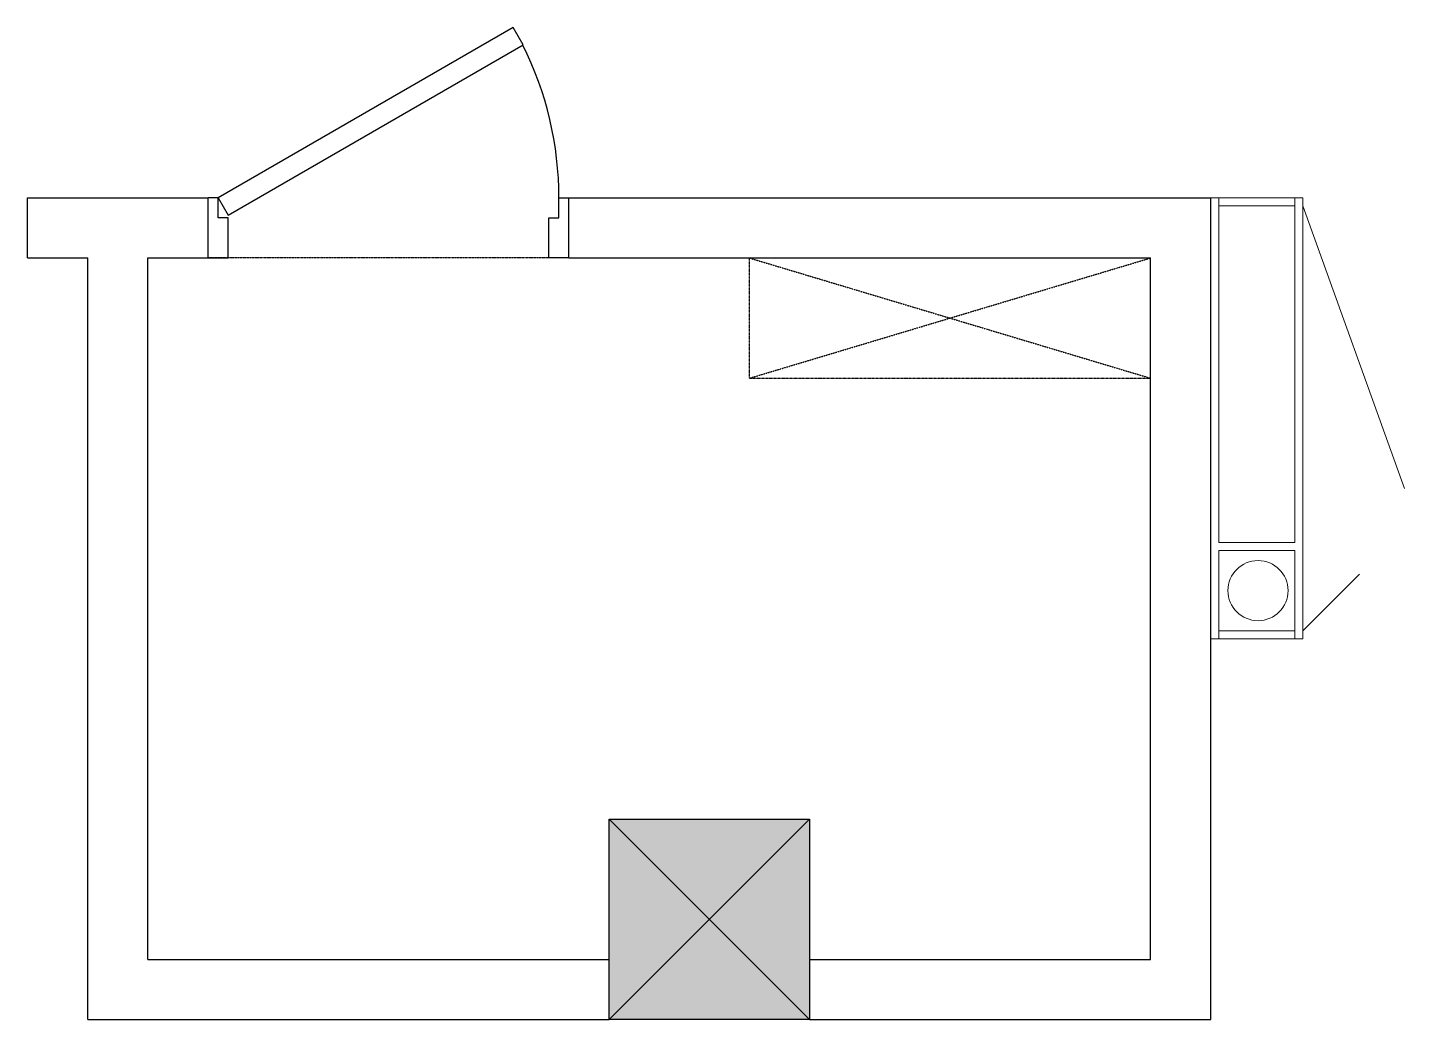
# Model space of a CAD drawing. Header units: millimetres. Extents: x 5170 to 8604, y 10 to 2485.
import ezdxf

# ---------------------------------------------------------------- set-up
doc = ezdxf.new("R2010")
doc.units = ezdxf.units.MM
doc.header["$MEASUREMENT"] = 0
doc.linetypes.add('2568-A-01-G-pln99$0$HIDDEN', pattern=[0.375, 0.25, -0.125])
doc.linetypes.add('2568-A-01-G-pln99$0$HIDDEN2', pattern=[0.1875, 0.125, -0.0625])
doc.layers.get('Defpoints').update_dxf_attribs({"color": 190})
for name, color, linetype in [('2568-A-01-G-Brg099$0$G-B-COLUMN', 60, 'Continuous'), ('2568-A-01-G-Brg099$0$G-B-COLUMN HATCH', 250, 'Continuous'), ('2568-A-01-G-pln99$0$G-G-HIDDEN', 40, '2568-A-01-G-pln99$0$HIDDEN'), ('2568-A-01-G-pln99$0$G-P-DOOR', 1, 'Continuous'), ('2568-A-01-G-pln99$0$G-P-PARTITION 150', 91, 'Continuous'), ('2568-A-01-G-pln99$0$G-P-SHAFT ELECTRICAL LINE', 140, '2568-A-01-G-pln99$0$HIDDEN2')]:
    doc.layers.add(name, color=color, linetype=linetype)
doc.layers.add('2568-A-01-G-pln99$0$MF-F1-FHC', color=6, linetype='Continuous', lineweight=0)

# ---------------------------------------------------------------- blocks, each defined once
blk = doc.blocks.new('2568-A-01-G-Brg099$0$C2')
at = {"layer": '2568-A-01-G-Brg099$0$G-B-COLUMN HATCH', "ltscale": 1000}
blk.add_hatch(color=256, dxfattribs=at).paths.add_polyline_path([(250, -500), (250, 0), (-250, 0), (-250, -500)])
at = {"layer": '2568-A-01-G-Brg099$0$G-B-COLUMN'}
blk.add_lwpolyline([(-250, 0), (250, 0), (250, -500), (-250, -500)], close=True, dxfattribs=at)
at = {"layer": 'Defpoints'}
for p, q in [((-250, -500), (250, 0)), ((-250, 0), (250, -500))]:
    blk.add_line(p, q, dxfattribs=at)
blk = doc.blocks.new('2568-A-01-G-pln99$0$F-P-FHC')
for p, q in [((20, 230), (161.4, 371.4)), ((0, 0), (0, 230)), ((0, 230), (1100, 230)), ((0, 210), (220, 210)), ((20, 20), (20, 210)), ((220, 20), (220, 210)), ((240, 210), (1100, 210)), ((240, 20), (240, 210)), ((1080, 20), (1080, 210)), ((1100, 0), (1100, 230)), ((1100, 21.3), (1100, 228.7)), ((0, 20), (220, 20)), ((0, 0), (1100, 0)), ((240, 20), (1100, 20))]:
    blk.add_line(p, q)
blk.add_lwpolyline([(1080, 230), (374.6, 483.1)])
blk.add_circle((120, 118), 75)

msp = doc.modelspace()

# ---------------------------------------------------------------- linework, layer by layer
at = {"layer": '2568-A-01-G-pln99$0$G-G-HIDDEN'}
msp.add_line((6520.4, 1910.4), (5620.4, 1910.4), dxfattribs=at)
at = {"layer": '2568-A-01-G-pln99$0$G-P-DOOR'}
msp.add_lwpolyline([(5645.4, 2060.4), (5670.4, 2017.1), (6406.6, 2442.1), (6381.6, 2485.4)], close=True, dxfattribs=at)
for points in [[(5620.4, 1910.4), (5670.4, 1910.4), (5670.4, 2010.4), (5645.4, 2010.4), (5645.4, 2060.4), (5620.4, 2060.4)], [(6520.4, 1910.4), (6470.4, 1910.4), (6470.4, 2010.4), (6495.4, 2010.4), (6495.4, 2060.4), (6520.4, 2060.4)]]:
    msp.add_lwpolyline(points, dxfattribs=at)
msp.add_arc((5645.4, 2060.4), 850, 0, 26.6277, dxfattribs=at)
at = {"layer": '2568-A-01-G-pln99$0$G-P-PARTITION 150'}
for p, q in [((5170.4, 2060.4), (5620.4, 2060.4)), ((5170.4, 1910.4), (5170.4, 2060.4)), ((5620.4, 1910.4), (5620.4, 2060.4)), ((6520.4, 2060.4), (8120.4, 2060.4)), ((6520.4, 1910.4), (6520.4, 2060.4)), ((8120.4, 10.4), (8120.4, 2060.4)), ((5170.4, 1910.4), (5320.4, 1910.4)), ((5320.4, 10.4), (5320.4, 1910.4)), ((5470.4, 1910.4), (5620.4, 1910.4)), ((5470.4, 160.4), (5470.4, 1910.4)), ((6520.4, 1910.4), (7970.4, 1910.4)), ((7970.4, 160.4), (7970.4, 1910.4)), ((5470.4, 160.4), (6620.4, 160.4)), ((7120.4, 160.4), (7970.4, 160.4)), ((5320.4, 10.4), (6620.4, 10.4)), ((7120.4, 10.4), (8120.4, 10.4))]:
    msp.add_line(p, q, dxfattribs=at)
at = {"layer": '2568-A-01-G-pln99$0$G-P-SHAFT ELECTRICAL LINE'}
for p, q in [((6970.4, 1610.4), (6970.4, 1910.4)), ((6970.4, 1610.4), (7970.4, 1910.4)), ((6970.4, 1910.4), (7970.4, 1610.4)), ((6970.4, 1610.4), (7970.4, 1610.4))]:
    msp.add_line(p, q, dxfattribs=at)
at = {"layer": 'Defpoints'}
for p, q in [((6620.4, 10.4), (7120.4, 510.4)), ((6620.4, 510.4), (7120.4, 10.4)), ((6620.4, 10.4), (7120.4, 510.4)), ((6620.4, 510.4), (7120.4, 10.4))]:
    msp.add_line(p, q, dxfattribs=at)

# ---------------------------------------------------------------- block references
at = {"color": 3}
msp.add_blockref('2568-A-01-G-Brg099$0$C2', (6870.4, 510.4), dxfattribs=at)
at = {"layer": '2568-A-01-G-pln99$0$MF-F1-FHC', "xscale": -1, "rotation": 270.0000000000002}
msp.add_blockref('2568-A-01-G-pln99$0$F-P-FHC', (8120.4, 960.4), dxfattribs=at)

doc.saveas('drawing.dxf')
